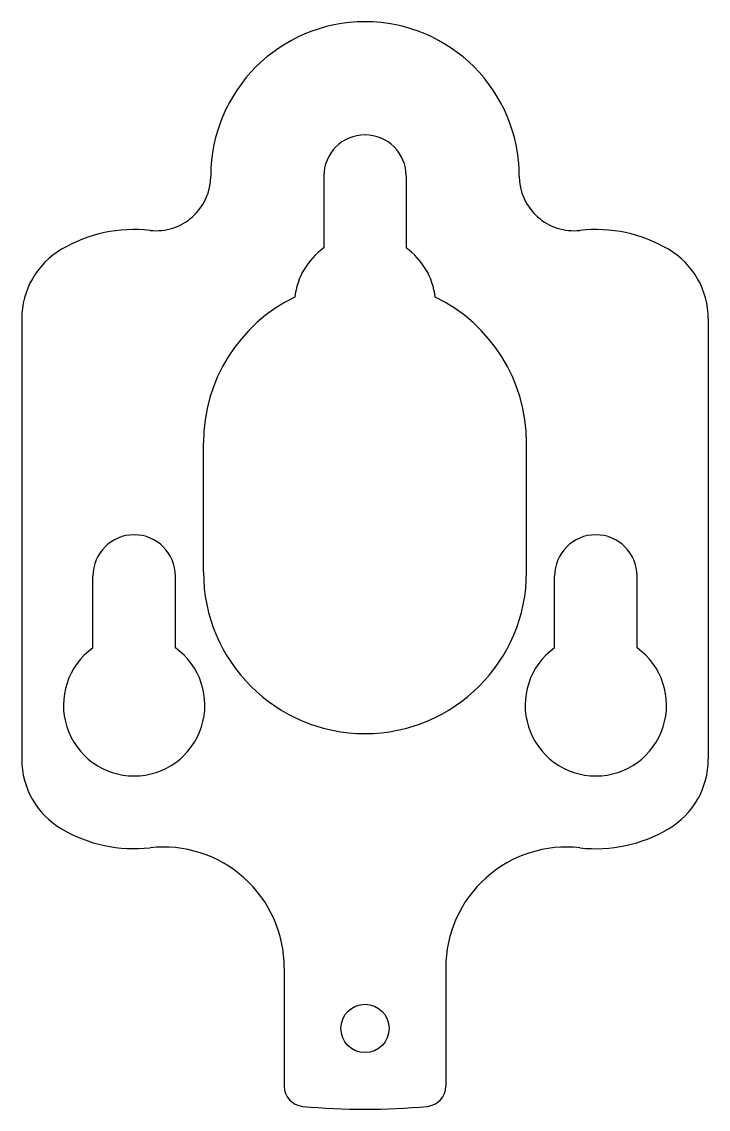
# Model space of a CAD drawing. Header units: inches. Extents: x -1.06 to 1.06, y -2.06 to 1.3.
import ezdxf

# ---------------------------------------------------------------- set-up
doc = ezdxf.new("R2010")
doc.units = ezdxf.units.IN
doc.header["$MEASUREMENT"] = 0

msp = doc.modelspace()

# ---------------------------------------------------------------- linework, layer by layer
at = {"linetype": 'Continuous', "lineweight": 25}
for p, q in [((-0.1275, 0.825), (-0.1275, 0.6028)), ((0.1275, 0.825), (0.1275, 0.6028)), ((-1.0625, 0.3831), (-1.0625, -0.9796)), ((1.0625, 0.3831), (1.0625, -0.9796)), ((-0.5, -0.4), (-0.5, 0)), ((0.5, -0.4), (0.5, 0)), ((-0.842, -0.6347), (-0.842, -0.4125)), ((-0.587, -0.6347), (-0.587, -0.4125)), ((0.587, -0.6347), (0.587, -0.4125)), ((0.842, -0.6347), (0.842, -0.4125)), ((-0.25, -1.625), (-0.25, -1.9913)), ((0.25, -1.625), (0.25, -1.9913))]:
    msp.add_line(p, q, dxfattribs=at)
msp.add_circle((0, -1.8125), 0.0747, dxfattribs=at)
for centre, radius, start, end in [((0, 0.825), 0.4775, 0, 180), ((0, 0.825), 0.1275, 0, 180), ((-0.6465, 0.825), 0.169, 263.632, 0), ((0.6465, 0.825), 0.169, 180, 276.368), ((-0.7145, 0.216), 0.4437, 83.632, 120.3949), ((0.7145, 0.216), 0.4437, 59.6051, 96.368), ((-0.8125, 0.3831), 0.25, 120.3949, 180), ((0, 0.425), 0.2188, 125.6518, 173.3528), ((0, 0.425), 0.2188, 6.6472, 54.3482), ((0.8125, 0.3831), 0.25, 0, 59.6051), ((0, 0), 0.5, 115.7572, 180), ((0, 0), 0.5, 0, 64.2428), ((-0.7145, -0.4125), 0.1275, 0, 180), ((0.7145, -0.4125), 0.1275, 0, 180), ((0, -0.4), 0.5, 180, 0), ((-0.7145, -0.8125), 0.2188, 125.6518, 54.3482), ((0.7145, -0.8125), 0.2188, 125.6518, 54.3482), ((-0.8125, -0.9796), 0.25, 180, 239.6051), ((0.8125, -0.9796), 0.25, 300.3949, 0), ((-0.7145, -0.8125), 0.4437, 239.6051, 276.368), ((0.7145, -0.8125), 0.4438, 263.632, 300.3949), ((-0.6238, -1.625), 0.3738, 0, 96.368), ((0.6238, -1.625), 0.3738, 83.632, 180), ((-0.1875, -1.9913), 0.0625, 180, 264.6684), ((0.1875, -1.9913), 0.0625, 275.3316, 0), ((0, 0.0179), 2.0804, 264.6684, 275.3316)]:
    msp.add_arc(centre, radius, start, end, dxfattribs=at)

doc.saveas('drawing.dxf')
